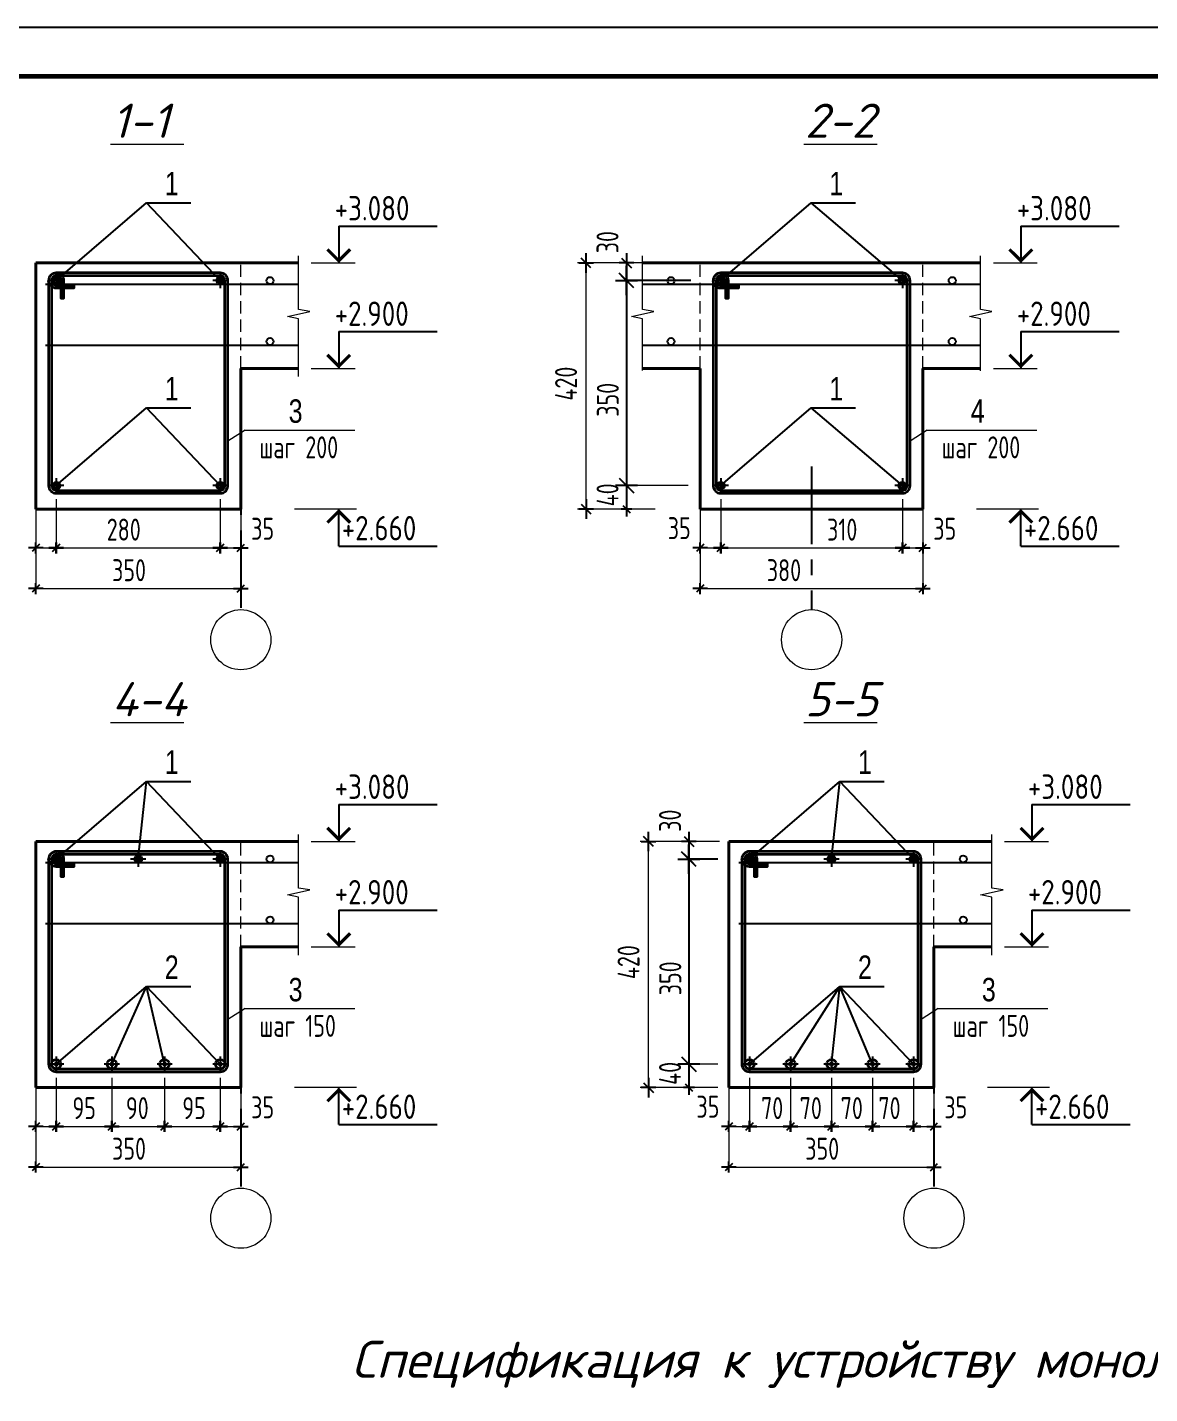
# Model space of a CAD drawing. Extents: x -12289450 to -10763036, y -7834513 to -6150123.
# Drawn here: x -10950567 to -10939072, y -7818804 to -7804813 of the extents above; entities that cross this region are included whole.
import ezdxf

# ---------------------------------------------------------------- set-up
doc = ezdxf.new("R2010")
doc.units = 0
doc.header["$LTSCALE"] = 25
for name, pattern in [('ACAD_ISO04W100', [30, 24, -3, 0, -3]), ('CENTER', [50.8, 31.75, -6.35, 6.35, -6.35]), ('DASHED', [0.75, 0.5, -0.25])]:
    doc.linetypes.add(name, pattern=pattern)
for name, color, linetype in [('004-ВСПЛИНИИ', 15, 'Continuous'), ('014-ОСИ', 251, 'CENTER'), ('Annotation - Text', 7, 'Continuous'), ('osnovnie', 7, 'Continuous'), ('Новое', 51, 'Continuous'), ('ОСЬ', 210, 'ACAD_ISO04W100'), ('Размер', 6, 'Continuous')]:
    doc.layers.add(name, color=color, linetype=linetype)
doc.layers.add('СТЕНЫ', color=5, linetype='Continuous', lineweight=40)
doc.layers.add('Текст AMS', color=7, linetype='Continuous', lineweight=9)
doc.styles.add('gismo', font='isocpeui.ttf')
doc.styles.add('GOST 2.304', font='cs_gost2304.shx')
doc.styles.add('RUSS', font='russ', dxfattribs={"width": 0.8})
doc.styles.get("Standard").update_dxf_attribs({"font": 'arial.ttf'})
doc.styles.add('STYLE1', font='simplex.shx', dxfattribs={"width": 0.7, "height": 300})
doc.dimstyles.new('100', dxfattribs={"dimtxt": 250, "dimasz": 80, "dimexe": 0, "dimexo": 0, "dimgap": 30, "dimtad": 1, "dimdec": 0, "dimzin": 9, "dimtxsty": 'Standard', "dimblk": 'ARCHTICK', "dimcen": 80, "dimdle": 50, "dimadec": 0, "dimazin": 0, "dimtfac": 1, "dimtdec": 0, "dimtix": 1, "dimtmove": 0, "dimatfit": 1, "dimldrblk": 'DOTSMALL', "dimfxl": 0, "dimarcsym": 0})

# ---------------------------------------------------------------- blocks, each defined once
blk = doc.blocks.new('A8MITTA', base_point=(3180, 3140))
for p, q in [((3180, 3155), (3180, 3125)), ((3160, 3140), (3200, 3140)), ((3170, 3130), (3190, 3150))]:
    blk.add_line(p, q)
blk = doc.blocks.new('_ArchTick')
at = {"color": 0, "linetype": 'ByBlock', "const_width": 0.15}
blk.add_lwpolyline([(-0.5, -0.5), (0.5, 0.5)], dxfattribs=at)
blk = doc.blocks.new('_DotSmall')
at = {"color": 0, "linetype": 'ByBlock', "const_width": 0.5}
blk.add_lwpolyline([(-0.0625, 0, 1), (0.0625, 0, 1)], format="xyb", close=True, dxfattribs=at)

msp = doc.modelspace()

# ---------------------------------------------------------------- linework, layer by layer
at = {"linetype": 'Continuous', "lineweight": 25, "ltscale": 20}
for p, q in [((-10947377.1, -7806848.1), (-10946370.8, -7806848.1)), ((-10947377.1, -7806848.1), (-10947377.1, -7807226.2)), ((-10947377.1, -7806938.9), (-10947377.1, -7807226.2)), ((-10947377.1, -7806956.8), (-10947377.1, -7807226.2)), ((-10947377.1, -7806956.8), (-10947377.1, -7807226.2)), ((-10940390.8, -7806848.1), (-10939384.5, -7806848.1)), ((-10940390.8, -7806848.1), (-10940390.8, -7807226.2)), ((-10940390.8, -7806938.9), (-10940390.8, -7807226.2)), ((-10940390.8, -7806956.8), (-10940390.8, -7807226.2)), ((-10940390.8, -7806956.8), (-10940390.8, -7807226.2)), ((-10947377.1, -7807928.1), (-10946370.8, -7807928.1)), ((-10947377.1, -7807928.1), (-10947377.1, -7808306.2)), ((-10940390.8, -7807928.1), (-10939384.5, -7807928.1)), ((-10940390.8, -7807928.1), (-10940390.8, -7808306.2)), ((-10947377.1, -7808018.9), (-10947377.1, -7808306.2)), ((-10947377.1, -7808036.8), (-10947377.1, -7808306.2)), ((-10947377.1, -7808036.8), (-10947377.1, -7808306.2)), ((-10940390.8, -7808018.9), (-10940390.8, -7808306.2)), ((-10940390.8, -7808036.8), (-10940390.8, -7808306.2)), ((-10940390.8, -7808036.8), (-10940390.8, -7808306.2)), ((-10947377.1, -7810015.5), (-10947377.1, -7809746.2)), ((-10947377.1, -7810015.5), (-10947377.1, -7809746.2)), ((-10947377.1, -7810033.5), (-10947377.1, -7809746.2)), ((-10947377.1, -7810124.3), (-10947377.1, -7809746.2)), ((-10940390.8, -7810015.5), (-10940390.8, -7809746.2)), ((-10940390.8, -7810015.5), (-10940390.8, -7809746.2)), ((-10940390.8, -7810033.5), (-10940390.8, -7809746.2)), ((-10940390.8, -7810124.3), (-10940390.8, -7809746.2)), ((-10947377.1, -7810124.3), (-10946370.8, -7810124.3)), ((-10940390.8, -7810124.3), (-10939384.5, -7810124.3)), ((-10947377.1, -7812771.5), (-10946370.8, -7812771.5)), ((-10947377.1, -7812771.5), (-10947377.1, -7813149.6)), ((-10940277.2, -7812771.5), (-10939270.9, -7812771.5)), ((-10940277.2, -7812771.5), (-10940277.2, -7813149.6)), ((-10947377.1, -7812862.3), (-10947377.1, -7813149.6)), ((-10947377.1, -7812880.3), (-10947377.1, -7813149.6)), ((-10947377.1, -7812880.3), (-10947377.1, -7813149.6)), ((-10940277.2, -7812862.3), (-10940277.2, -7813149.6)), ((-10940277.2, -7812880.3), (-10940277.2, -7813149.6)), ((-10940277.2, -7812880.3), (-10940277.2, -7813149.6)), ((-10947377.1, -7813851.5), (-10946370.8, -7813851.5)), ((-10947377.1, -7813851.5), (-10947377.1, -7814229.6)), ((-10947377.1, -7813942.3), (-10947377.1, -7814229.6)), ((-10940277.2, -7813851.5), (-10939270.9, -7813851.5)), ((-10940277.2, -7813851.5), (-10940277.2, -7814229.6)), ((-10940277.2, -7813942.3), (-10940277.2, -7814229.6)), ((-10947377.1, -7813960.3), (-10947377.1, -7814229.6)), ((-10947377.1, -7813960.3), (-10947377.1, -7814229.6)), ((-10940277.2, -7813960.3), (-10940277.2, -7814229.6)), ((-10940277.2, -7813960.3), (-10940277.2, -7814229.6)), ((-10947377.1, -7815938.9), (-10947377.1, -7815669.6)), ((-10947377.1, -7815938.9), (-10947377.1, -7815669.6)), ((-10947377.1, -7815956.9), (-10947377.1, -7815669.6)), ((-10947377.1, -7816047.7), (-10947377.1, -7815669.6)), ((-10940277.2, -7815938.9), (-10940277.2, -7815669.6)), ((-10940277.2, -7815938.9), (-10940277.2, -7815669.6)), ((-10940277.2, -7815956.9), (-10940277.2, -7815669.6)), ((-10940277.2, -7816047.7), (-10940277.2, -7815669.6)), ((-10947377.1, -7816047.7), (-10946370.8, -7816047.7)), ((-10940277.2, -7816047.7), (-10939270.9, -7816047.7))]:
    msp.add_line(p, q, dxfattribs=at)
at = {"color": 0, "lineweight": 15}
for p, q in [((-10948336.5, -7808937.6), (-10948512.6, -7809049.6)), ((-10948336.5, -7808937.6), (-10947214.2, -7808937.6)), ((-10941350.3, -7808937.6), (-10941526.3, -7809049.6)), ((-10941350.3, -7808937.6), (-10940228, -7808937.6)), ((-10948336.5, -7814861.1), (-10948512.6, -7814973)), ((-10948336.5, -7814861.1), (-10947214.2, -7814861.1)), ((-10941236.7, -7814861.1), (-10941412.7, -7814973)), ((-10941236.7, -7814861.1), (-10940114.4, -7814861.1))]:
    msp.add_line(p, q, dxfattribs=at)
at = {"linetype": 'Continuous', "lineweight": 60, "ltscale": 75}
msp.add_lwpolyline([(-10971035.6, -7805313.4), (-10931535.7, -7805313.4), (-10931535.7, -7834013.3), (-10971035.6, -7834013.3)], close=True, dxfattribs=at)
at = {"linetype": 'Continuous', "lineweight": 25, "ltscale": 20}
for points, const_width in [([(-10947493.8, -7807086.9), (-10947377.1, -7807203.5), (-10947260.4, -7807086.9)], 32), ([(-10947493.8, -7807086.9), (-10947377.1, -7807203.5), (-10947260.4, -7807086.9)], 32), ([(-10947486.5, -7807095.6), (-10947377.1, -7807205), (-10947267.7, -7807095.6)], 30), ([(-10947486.5, -7807095.6), (-10947377.1, -7807205), (-10947267.7, -7807095.6)], 30), ([(-10940507.5, -7807086.9), (-10940390.8, -7807203.5), (-10940274.2, -7807086.9)], 32), ([(-10940507.5, -7807086.9), (-10940390.8, -7807203.5), (-10940274.2, -7807086.9)], 32), ([(-10940500.2, -7807095.6), (-10940390.8, -7807205), (-10940281.4, -7807095.6)], 30), ([(-10940500.2, -7807095.6), (-10940390.8, -7807205), (-10940281.4, -7807095.6)], 30), ([(-10947493.8, -7808166.9), (-10947377.1, -7808283.5), (-10947260.4, -7808166.9)], 32), ([(-10947493.8, -7808166.9), (-10947377.1, -7808283.5), (-10947260.4, -7808166.9)], 32), ([(-10947486.5, -7808175.6), (-10947377.1, -7808285), (-10947267.7, -7808175.6)], 30), ([(-10947486.5, -7808175.6), (-10947377.1, -7808285), (-10947267.7, -7808175.6)], 30), ([(-10940507.5, -7808166.9), (-10940390.8, -7808283.5), (-10940274.2, -7808166.9)], 32), ([(-10940507.5, -7808166.9), (-10940390.8, -7808283.5), (-10940274.2, -7808166.9)], 32), ([(-10940500.2, -7808175.6), (-10940390.8, -7808285), (-10940281.4, -7808175.6)], 30), ([(-10940500.2, -7808175.6), (-10940390.8, -7808285), (-10940281.4, -7808175.6)], 30), ([(-10947493.8, -7809885.5), (-10947377.1, -7809768.8), (-10947260.4, -7809885.5)], 32), ([(-10947493.8, -7809885.5), (-10947377.1, -7809768.8), (-10947260.4, -7809885.5)], 32), ([(-10947486.5, -7809876.8), (-10947377.1, -7809767.4), (-10947267.7, -7809876.8)], 30), ([(-10947486.5, -7809876.8), (-10947377.1, -7809767.4), (-10947267.7, -7809876.8)], 30), ([(-10940507.5, -7809885.5), (-10940390.8, -7809768.8), (-10940274.2, -7809885.5)], 32), ([(-10940507.5, -7809885.5), (-10940390.8, -7809768.8), (-10940274.2, -7809885.5)], 32), ([(-10940500.2, -7809876.8), (-10940390.8, -7809767.4), (-10940281.4, -7809876.8)], 30), ([(-10940500.2, -7809876.8), (-10940390.8, -7809767.4), (-10940281.4, -7809876.8)], 30), ([(-10947493.8, -7813010.3), (-10947377.1, -7813127), (-10947260.4, -7813010.3)], 32), ([(-10947493.8, -7813010.3), (-10947377.1, -7813127), (-10947260.4, -7813010.3)], 32), ([(-10947486.5, -7813019), (-10947377.1, -7813128.4), (-10947267.7, -7813019)], 30), ([(-10947486.5, -7813019), (-10947377.1, -7813128.4), (-10947267.7, -7813019)], 30), ([(-10940393.9, -7813010.3), (-10940277.2, -7813127), (-10940160.5, -7813010.3)], 32), ([(-10940393.9, -7813010.3), (-10940277.2, -7813127), (-10940160.5, -7813010.3)], 32), ([(-10940386.6, -7813019), (-10940277.2, -7813128.4), (-10940167.8, -7813019)], 30), ([(-10940386.6, -7813019), (-10940277.2, -7813128.4), (-10940167.8, -7813019)], 30), ([(-10947493.8, -7814090.3), (-10947377.1, -7814207), (-10947260.4, -7814090.3)], 32), ([(-10947493.8, -7814090.3), (-10947377.1, -7814207), (-10947260.4, -7814090.3)], 32), ([(-10947486.5, -7814099), (-10947377.1, -7814208.4), (-10947267.7, -7814099)], 30), ([(-10947486.5, -7814099), (-10947377.1, -7814208.4), (-10947267.7, -7814099)], 30), ([(-10940393.9, -7814090.3), (-10940277.2, -7814207), (-10940160.5, -7814090.3)], 32), ([(-10940393.9, -7814090.3), (-10940277.2, -7814207), (-10940160.5, -7814090.3)], 32), ([(-10940386.6, -7814099), (-10940277.2, -7814208.4), (-10940167.8, -7814099)], 30), ([(-10940386.6, -7814099), (-10940277.2, -7814208.4), (-10940167.8, -7814099)], 30), ([(-10947493.8, -7815808.9), (-10947377.1, -7815692.2), (-10947260.4, -7815808.9)], 32), ([(-10947493.8, -7815808.9), (-10947377.1, -7815692.2), (-10947260.4, -7815808.9)], 32), ([(-10947486.5, -7815800.2), (-10947377.1, -7815690.8), (-10947267.7, -7815800.2)], 30), ([(-10947486.5, -7815800.2), (-10947377.1, -7815690.8), (-10947267.7, -7815800.2)], 30), ([(-10940393.9, -7815808.9), (-10940277.2, -7815692.2), (-10940160.5, -7815808.9)], 32), ([(-10940393.9, -7815808.9), (-10940277.2, -7815692.2), (-10940160.5, -7815808.9)], 32), ([(-10940386.6, -7815800.2), (-10940277.2, -7815690.8), (-10940167.8, -7815800.2)], 30), ([(-10940386.6, -7815800.2), (-10940277.2, -7815690.8), (-10940167.8, -7815800.2)], 30)]:
    msp.add_lwpolyline(points, dxfattribs=dict(at, const_width=const_width))
at = {"layer": '004-ВСПЛИНИИ', "color": 0, "lineweight": 0}
for points in [[(-10947789.3, -7808389.3), (-10947789.3, -7807797.6), (-10947902.6, -7807773.4), (-10947673, -7807722.8), (-10947789.3, -7807703.6), (-10947789.3, -7807154.8)], [(-10944265.6, -7808328.4), (-10944265.6, -7807797.6), (-10944378.9, -7807773.4), (-10944149.3, -7807722.8), (-10944265.6, -7807703.6), (-10944265.6, -7807154.8)], [(-10940803.1, -7808332), (-10940803.1, -7807797.6), (-10940916.3, -7807773.4), (-10940686.8, -7807722.8), (-10940803.1, -7807703.6), (-10940803.1, -7807154.8)], [(-10947789.3, -7814312.8), (-10947789.3, -7813721.1), (-10947902.6, -7813696.8), (-10947673, -7813646.2), (-10947789.3, -7813627), (-10947789.3, -7813078.2)], [(-10940689.4, -7814312.8), (-10940689.4, -7813721.1), (-10940802.7, -7813696.8), (-10940573.2, -7813646.2), (-10940689.4, -7813627), (-10940689.4, -7813078.2)]]:
    msp.add_lwpolyline(points, dxfattribs=at)
at = {"layer": '014-ОСИ'}
for p, q in [((-10948380.6, -7808694.8), (-10948380.6, -7810776)), ((-10942534.3, -7809310.5), (-10942534.3, -7810776)), ((-10948380.6, -7814618.3), (-10948380.6, -7816699.4)), ((-10941280.7, -7814618.3), (-10941280.7, -7816699.4))]:
    msp.add_line(p, q, dxfattribs=at)
at = {"layer": 'Annotation - Text', "color": 0, "lineweight": 20}
for centre in [(-10948380.6, -7811084), (-10942534.3, -7811084), (-10948380.6, -7817007.4), (-10941280.7, -7817007.4)]:
    msp.add_circle(centre, 308, dxfattribs=at)
at = {"layer": 'osnovnie', "color": 0, "lineweight": 35, "ltscale": 100}
for points in [[(-10950348.6, -7807406.2), (-10950348.6, -7809506.2, 0.4142136), (-10950270.6, -7809584.2), (-10948590.6, -7809584.2, 0.4142136), (-10948512.6, -7809506.2), (-10948512.6, -7807406.2, 0.4142136), (-10948590.6, -7807328.2), (-10950270.6, -7807328.2, 0.4142136)], [(-10950318.6, -7807406.2), (-10950318.6, -7809506.2, 0.4142136), (-10950270.6, -7809554.2), (-10948590.6, -7809554.2, 0.4142136), (-10948542.6, -7809506.2), (-10948542.6, -7807406.2, 0.4142136), (-10948590.6, -7807358.2), (-10950270.6, -7807358.2, 0.4142136)], [(-10943542.3, -7807406.2), (-10943542.3, -7809506.2, 0.4142136), (-10943464.3, -7809584.2), (-10941604.3, -7809584.2, 0.4142136), (-10941526.3, -7809506.2), (-10941526.3, -7807406.2, 0.4142136), (-10941604.3, -7807328.2), (-10943464.3, -7807328.2, 0.4142136)], [(-10943512.3, -7807406.2), (-10943512.3, -7809506.2, 0.4142136), (-10943464.3, -7809554.2), (-10941604.3, -7809554.2, 0.4142136), (-10941556.3, -7809506.2), (-10941556.3, -7807406.2, 0.4142136), (-10941604.3, -7807358.2), (-10943464.3, -7807358.2, 0.4142136)], [(-10950348.6, -7813329.6), (-10950348.6, -7815429.6, 0.4142136), (-10950270.6, -7815507.6), (-10948590.6, -7815507.6, 0.4142136), (-10948512.6, -7815429.6), (-10948512.6, -7813329.6, 0.4142136), (-10948590.6, -7813251.6), (-10950270.6, -7813251.6, 0.4142136)], [(-10943248.7, -7813329.6), (-10943248.7, -7815429.6, 0.4142136), (-10943170.7, -7815507.6), (-10941490.7, -7815507.6, 0.4142136), (-10941412.7, -7815429.6), (-10941412.7, -7813329.6, 0.4142136), (-10941490.7, -7813251.6), (-10943170.7, -7813251.6, 0.4142136)], [(-10950318.6, -7813329.6), (-10950318.6, -7815429.6, 0.4142136), (-10950270.6, -7815477.6), (-10948590.6, -7815477.6, 0.4142136), (-10948542.6, -7815429.6), (-10948542.6, -7813329.6, 0.4142136), (-10948590.6, -7813281.6), (-10950270.6, -7813281.6, 0.4142136)], [(-10943218.7, -7813329.6), (-10943218.7, -7815429.6, 0.4142136), (-10943170.7, -7815477.6), (-10941490.7, -7815477.6, 0.4142136), (-10941442.7, -7815429.6), (-10941442.7, -7813329.6, 0.4142136), (-10941490.7, -7813281.6), (-10943170.7, -7813281.6, 0.4142136)]]:
    msp.add_lwpolyline(points, format="xyb", close=True, dxfattribs=at)
for points in [[(-10950270.6, -7807358.2, -0.4142136), (-10950222.6, -7807406.2), (-10950222.6, -7807586.2), (-10950192.6, -7807586.2), (-10950192.6, -7807406.2, 0.4142086), (-10950270.6, -7807328.2, 0.0000085)], [(-10943464.3, -7807358.2, -0.4142136), (-10943416.3, -7807406.2), (-10943416.3, -7807586.2), (-10943386.3, -7807586.2), (-10943386.3, -7807406.2, 0.4142086), (-10943464.3, -7807328.2, 0.0000085)], [(-10950318.6, -7807406.2, 0.4142136), (-10950270.6, -7807454.2), (-10950090.6, -7807454.2), (-10950090.6, -7807484.2), (-10950270.6, -7807484.2, -0.4142086), (-10950348.6, -7807406.2, -0.0000085)], [(-10943512.3, -7807406.2, 0.4142136), (-10943464.3, -7807454.2), (-10943284.3, -7807454.2), (-10943284.3, -7807484.2), (-10943464.3, -7807484.2, -0.4142086), (-10943542.3, -7807406.2, -0.0000085)], [(-10950270.6, -7813281.6, -0.4142136), (-10950222.6, -7813329.6), (-10950222.6, -7813509.6), (-10950192.6, -7813509.6), (-10950192.6, -7813329.6, 0.4142086), (-10950270.6, -7813251.6, 0.0000085)], [(-10943170.7, -7813281.6, -0.4142136), (-10943122.7, -7813329.6), (-10943122.7, -7813509.6), (-10943092.7, -7813509.6), (-10943092.7, -7813329.6, 0.4142086), (-10943170.7, -7813251.6, 0.0000085)], [(-10950318.6, -7813329.6, 0.4142136), (-10950270.6, -7813377.6), (-10950090.6, -7813377.6), (-10950090.6, -7813407.6), (-10950270.6, -7813407.6, -0.4142086), (-10950348.6, -7813329.6, -0.0000085)], [(-10943218.7, -7813329.6, 0.4142136), (-10943170.7, -7813377.6), (-10942990.7, -7813377.6), (-10942990.7, -7813407.6), (-10943170.7, -7813407.6, -0.4142086), (-10943248.7, -7813329.6, -0.0000085)]]:
    msp.add_lwpolyline(points, format="xyb", dxfattribs=at)
at = {"layer": 'osnovnie', "color": 0, "lineweight": 25, "ltscale": 100}
for points in [[(-10950380.6, -7807442.2), (-10947789.3, -7807442.2)], [(-10944265.6, -7807442.2), (-10940803.1, -7807442.2)], [(-10950380.6, -7808066.2), (-10947789.3, -7808066.2)], [(-10944265.6, -7808066.2), (-10940803.1, -7808066.2)], [(-10950380.6, -7813365.6), (-10947789.3, -7813365.6)], [(-10943280.7, -7813365.6), (-10940689.4, -7813365.6)], [(-10950380.6, -7813989.6), (-10947789.3, -7813989.6)], [(-10943280.7, -7813989.6), (-10940689.4, -7813989.6)]]:
    msp.add_lwpolyline(points, dxfattribs=at)
at = {"layer": 'osnovnie', "color": 0, "lineweight": 35, "ltscale": 100}
for centre, radius in [((-10950270.6, -7807406.2), 36), ((-10948590.6, -7807406.2), 36), ((-10943464.3, -7807406.2), 36), ((-10943464.3, -7807406.2), 36), ((-10941604.3, -7807406.2), 36), ((-10950270.6, -7809506.2), 36), ((-10948590.6, -7809506.2), 36), ((-10943464.3, -7809506.2), 36), ((-10941604.3, -7809506.2), 36), ((-10950270.6, -7813329.6), 36), ((-10949430.6, -7813329.6), 36), ((-10948590.6, -7813329.6), 36), ((-10943170.7, -7813329.6), 36), ((-10942330.7, -7813329.6), 36), ((-10941490.7, -7813329.6), 36), ((-10950270.6, -7815429.6), 48), ((-10949700.6, -7815429.6), 48), ((-10949160.6, -7815429.6), 48), ((-10948590.6, -7815429.6), 48), ((-10943170.7, -7815429.6), 48), ((-10942750.7, -7815429.6), 48), ((-10942330.7, -7815429.6), 48), ((-10941910.7, -7815429.6), 48), ((-10941490.7, -7815429.6), 48)]:
    msp.add_circle(centre, radius, dxfattribs=at)
at = {"layer": 'osnovnie', "color": 0, "lineweight": 25, "ltscale": 100}
for centre in [(-10948080.6, -7807406.2), (-10943974.3, -7807406.2), (-10941094.3, -7807406.2), (-10948080.6, -7808030.2), (-10943974.3, -7808030.2), (-10941094.3, -7808030.2), (-10948080.6, -7813329.6), (-10940980.7, -7813329.6), (-10948080.6, -7813953.6), (-10940980.7, -7813953.6)]:
    msp.add_circle(centre, 36, dxfattribs=at)
at = {"layer": 'Новое', "color": 7, "linetype": 'Continuous'}
msp.add_lwpolyline([(-10973035.5, -7804813.4), (-10931035.7, -7804813.4), (-10931035.7, -7834513.3), (-10973035.5, -7834513.3)], close=True, dxfattribs=at)
msp.add_lwpolyline([(-10973035.5, -7804813.4), (-10931035.7, -7804813.4), (-10931035.7, -7834513.3), (-10973035.5, -7834513.3)], close=True, dxfattribs=at)
at = {"layer": 'ОСЬ', "ltscale": 100}
for p, q in [((-10950270.6, -7807328.2), (-10950270.6, -7807484.2)), ((-10948590.6, -7807328.2), (-10948590.6, -7807484.2)), ((-10943464.3, -7807328.2), (-10943464.3, -7807484.2)), ((-10941604.3, -7807328.2), (-10941604.3, -7807484.2)), ((-10950192.6, -7807406.2), (-10950348.6, -7807406.2)), ((-10948512.6, -7807406.2), (-10948668.6, -7807406.2)), ((-10943386.3, -7807406.2), (-10943542.3, -7807406.2)), ((-10941526.3, -7807406.2), (-10941682.3, -7807406.2)), ((-10950270.6, -7809428.2), (-10950270.6, -7809584.2)), ((-10948590.6, -7809428.2), (-10948590.6, -7809584.2)), ((-10943464.3, -7809428.2), (-10943464.3, -7809584.2)), ((-10941604.3, -7809428.2), (-10941604.3, -7809584.2)), ((-10950192.6, -7809506.2), (-10950348.6, -7809506.2)), ((-10948512.6, -7809506.2), (-10948668.6, -7809506.2)), ((-10943386.3, -7809506.2), (-10943542.3, -7809506.2)), ((-10941526.3, -7809506.2), (-10941682.3, -7809506.2)), ((-10950270.6, -7813251.6), (-10950270.6, -7813407.6)), ((-10949430.6, -7813251.6), (-10949430.6, -7813407.6)), ((-10948590.6, -7813251.6), (-10948590.6, -7813407.6)), ((-10943170.7, -7813251.6), (-10943170.7, -7813407.6)), ((-10942330.7, -7813251.6), (-10942330.7, -7813407.6)), ((-10941490.7, -7813251.6), (-10941490.7, -7813407.6)), ((-10950192.6, -7813329.6), (-10950348.6, -7813329.6)), ((-10949352.6, -7813329.6), (-10949508.6, -7813329.6)), ((-10948512.6, -7813329.6), (-10948668.6, -7813329.6)), ((-10943092.7, -7813329.6), (-10943248.7, -7813329.6)), ((-10942252.7, -7813329.6), (-10942408.7, -7813329.6)), ((-10941412.7, -7813329.6), (-10941568.7, -7813329.6)), ((-10950270.6, -7815351.6), (-10950270.6, -7815507.6)), ((-10950270.6, -7815351.6), (-10950270.6, -7815507.6)), ((-10949700.6, -7815351.6), (-10949700.6, -7815507.6)), ((-10949160.6, -7815351.6), (-10949160.6, -7815507.6)), ((-10948590.6, -7815351.6), (-10948590.6, -7815507.6)), ((-10948590.6, -7815351.6), (-10948590.6, -7815507.6)), ((-10943170.7, -7815351.6), (-10943170.7, -7815507.6)), ((-10943170.7, -7815351.6), (-10943170.7, -7815507.6)), ((-10942750.7, -7815351.6), (-10942750.7, -7815507.6)), ((-10942330.7, -7815351.6), (-10942330.7, -7815507.6)), ((-10941910.7, -7815351.6), (-10941910.7, -7815507.6)), ((-10941490.7, -7815351.6), (-10941490.7, -7815507.6)), ((-10941490.7, -7815351.6), (-10941490.7, -7815507.6)), ((-10950192.6, -7815429.6), (-10950348.6, -7815429.6)), ((-10950192.6, -7815429.6), (-10950348.6, -7815429.6)), ((-10949622.6, -7815429.6), (-10949778.6, -7815429.6)), ((-10949082.6, -7815429.6), (-10949238.6, -7815429.6)), ((-10948512.6, -7815429.6), (-10948668.6, -7815429.6)), ((-10948512.6, -7815429.6), (-10948668.6, -7815429.6)), ((-10943092.7, -7815429.6), (-10943248.7, -7815429.6)), ((-10943092.7, -7815429.6), (-10943248.7, -7815429.6)), ((-10942672.7, -7815429.6), (-10942828.7, -7815429.6)), ((-10942252.7, -7815429.6), (-10942408.7, -7815429.6)), ((-10941832.7, -7815429.6), (-10941988.7, -7815429.6)), ((-10941412.7, -7815429.6), (-10941568.7, -7815429.6)), ((-10941412.7, -7815429.6), (-10941568.7, -7815429.6))]:
    msp.add_line(p, q, dxfattribs=at)
at = {"layer": 'Размер', "lineweight": 15, "ltscale": 100}
for p, q in [((-10944118.7, -7807226.2), (-10944930.4, -7807226.2)), ((-10944844.7, -7809746.2), (-10944844.7, -7807226.2)), ((-10943772.4, -7807226.2), (-10944083.9, -7807226.2)), ((-10944135.4, -7807406.2), (-10944430.2, -7807406.2)), ((-10943799.1, -7809506.2), (-10944430.2, -7809506.2)), ((-10950480.6, -7809645.1), (-10950480.6, -7810143.9)), ((-10950480.6, -7809645.1), (-10950480.6, -7810559.7)), ((-10950270.6, -7809645.1), (-10950270.6, -7810143.9)), ((-10950270.6, -7809645.1), (-10950270.6, -7810143.9)), ((-10948590.6, -7809645.1), (-10948590.6, -7810143.9)), ((-10948590.6, -7809645.1), (-10948590.6, -7810143.9)), ((-10948590.6, -7809645.1), (-10948590.6, -7810143.9)), ((-10948590.6, -7809645.1), (-10948590.6, -7810143.9)), ((-10948590.6, -7809645.1), (-10948590.6, -7810143.9)), ((-10948590.6, -7809645.1), (-10948590.6, -7810143.9)), ((-10948380.6, -7809645.1), (-10948380.6, -7810559.7)), ((-10944135.4, -7809746.2), (-10944930.4, -7809746.2)), ((-10943674.3, -7809645.1), (-10943674.3, -7810143.9)), ((-10943674.3, -7809645.1), (-10943674.3, -7810559.7)), ((-10943464.3, -7809645.1), (-10943464.3, -7810143.9)), ((-10943464.3, -7809645.1), (-10943464.3, -7810143.9)), ((-10941604.3, -7809645.1), (-10941604.3, -7810143.9)), ((-10941604.3, -7809645.1), (-10941604.3, -7810143.9)), ((-10941604.3, -7809645.1), (-10941604.3, -7810143.9)), ((-10941604.3, -7809645.1), (-10941604.3, -7810143.9)), ((-10941604.3, -7809645.1), (-10941604.3, -7810143.9)), ((-10941604.3, -7809645.1), (-10941604.3, -7810143.9)), ((-10941394.3, -7809645.1), (-10941394.3, -7810559.7)), ((-10950476.8, -7810143.9), (-10950274.3, -7810143.9)), ((-10950345.6, -7810143.9), (-10948343.8, -7810143.9)), ((-10943670.6, -7810143.9), (-10943468.1, -7810143.9)), ((-10943539.3, -7810143.9), (-10941394.3, -7810143.9)), ((-10950476.8, -7810559.7), (-10948352.2, -7810559.7)), ((-10943670.6, -7810559.7), (-10941394.3, -7810559.7)), ((-10943478.8, -7813149.6), (-10944290.5, -7813149.6)), ((-10944204.8, -7815669.6), (-10944204.8, -7813149.6)), ((-10943478.8, -7813149.6), (-10943790.3, -7813149.6)), ((-10943495.5, -7813329.6), (-10943790.3, -7813329.6)), ((-10943790.3, -7813754.6), (-10943790.3, -7813759.6)), ((-10943495.5, -7815429.6), (-10943790.3, -7815429.6)), ((-10950480.6, -7815568.5), (-10950480.6, -7816067.4)), ((-10950480.6, -7815568.5), (-10950480.6, -7816483.2)), ((-10950270.6, -7815568.5), (-10950270.6, -7816067.4)), ((-10950270.6, -7815568.5), (-10950270.6, -7816067.4)), ((-10949700.6, -7815568.5), (-10949700.6, -7816067.4)), ((-10949700.6, -7815568.5), (-10949700.6, -7816067.4)), ((-10949160.6, -7815568.5), (-10949160.6, -7816067.4)), ((-10949160.6, -7815568.5), (-10949160.6, -7816067.4)), ((-10948590.6, -7815568.5), (-10948590.6, -7816067.4)), ((-10948590.6, -7815568.5), (-10948590.6, -7816067.4)), ((-10948590.6, -7815568.5), (-10948590.6, -7816067.4)), ((-10948590.6, -7815568.5), (-10948590.6, -7816067.4)), ((-10948590.6, -7815568.5), (-10948590.6, -7816067.4)), ((-10948590.6, -7815568.5), (-10948590.6, -7816067.4)), ((-10948380.6, -7815568.5), (-10948380.6, -7816483.2)), ((-10943380.7, -7815568.5), (-10943380.7, -7816067.4)), ((-10943380.7, -7815568.5), (-10943380.7, -7816483.2)), ((-10943170.7, -7815568.5), (-10943170.7, -7816067.4)), ((-10943170.7, -7815568.5), (-10943170.7, -7816067.4)), ((-10942750.7, -7815568.5), (-10942750.7, -7816067.4)), ((-10942750.7, -7815568.5), (-10942750.7, -7816067.4)), ((-10942330.7, -7815568.5), (-10942330.7, -7816067.4)), ((-10942330.7, -7815568.5), (-10942330.7, -7816067.4)), ((-10941910.7, -7815568.5), (-10941910.7, -7816067.4)), ((-10941910.7, -7815568.5), (-10941910.7, -7816067.4)), ((-10941490.7, -7815568.5), (-10941490.7, -7816067.4)), ((-10941490.7, -7815568.5), (-10941490.7, -7816067.4)), ((-10941490.7, -7815568.5), (-10941490.7, -7816067.4)), ((-10941490.7, -7815568.5), (-10941490.7, -7816067.4)), ((-10941490.7, -7815568.5), (-10941490.7, -7816067.4)), ((-10941490.7, -7815568.5), (-10941490.7, -7816067.4)), ((-10941280.7, -7815568.5), (-10941280.7, -7816483.2)), ((-10943495.5, -7815669.6), (-10944290.5, -7815669.6)), ((-10950476.8, -7816067.4), (-10950274.3, -7816067.4)), ((-10950345.6, -7816067.4), (-10948343.8, -7816067.4)), ((-10943377, -7816067.4), (-10943174.5, -7816067.4)), ((-10943245.7, -7816067.4), (-10941243.9, -7816067.4)), ((-10950476.8, -7816483.2), (-10948352.2, -7816483.2)), ((-10943377, -7816483.2), (-10941252.3, -7816483.2))]:
    msp.add_line(p, q, dxfattribs=at)
at = {"layer": 'Размер'}
for p, q in [((-10944430.2, -7807226.2), (-10944430.2, -7809746.2)), ((-10943772.4, -7807406.2), (-10944430.2, -7807406.2)), ((-10943790.3, -7813149.6), (-10943790.3, -7815669.6)), ((-10943495.5, -7813329.6), (-10943790.3, -7813329.6))]:
    msp.add_line(p, q, dxfattribs=at)
at = {"layer": 'СТЕНЫ', "ltscale": 3}
for p, q in [((-10950480.6, -7807226.2), (-10950480.6, -7809746.2)), ((-10948380.6, -7807226.2), (-10950480.6, -7807226.2)), ((-10941394.3, -7807226.2), (-10943674.3, -7807226.2)), ((-10948380.6, -7809746.2), (-10948380.6, -7808306.2)), ((-10943674.3, -7808306.2), (-10943674.3, -7809746.2)), ((-10941394.3, -7809746.2), (-10941394.3, -7808306.2)), ((-10950480.6, -7809746.2), (-10948380.6, -7809746.2)), ((-10943674.3, -7809746.2), (-10941394.3, -7809746.2)), ((-10950480.6, -7813149.6), (-10950480.6, -7815669.6)), ((-10948380.6, -7813149.6), (-10950480.6, -7813149.6)), ((-10943380.7, -7813149.6), (-10943380.7, -7815669.6)), ((-10941280.7, -7813149.6), (-10943380.7, -7813149.6)), ((-10948380.6, -7815669.6), (-10948380.6, -7814229.6)), ((-10941280.7, -7815669.6), (-10941280.7, -7814229.6)), ((-10950480.6, -7815669.6), (-10948380.6, -7815669.6)), ((-10943380.7, -7815669.6), (-10941280.7, -7815669.6))]:
    msp.add_line(p, q, dxfattribs=at)
at = {"layer": 'СТЕНЫ', "color": 0, "lineweight": 5, "ltscale": 4}
for p, q in [((-10947658.3, -7807226.2), (-10947209.1, -7807226.2)), ((-10940672.1, -7807226.2), (-10940222.9, -7807226.2)), ((-10947658.3, -7808306.2), (-10947209.1, -7808306.2)), ((-10940672.1, -7808306.2), (-10940222.9, -7808306.2)), ((-10947195.9, -7809746.2), (-10947831.4, -7809746.2)), ((-10940209.6, -7809746.2), (-10940845.2, -7809746.2)), ((-10947658.3, -7813149.6), (-10947209.1, -7813149.6)), ((-10940558.5, -7813149.6), (-10940109.2, -7813149.6)), ((-10947658.3, -7814229.6), (-10947209.1, -7814229.6)), ((-10940558.5, -7814229.6), (-10940109.2, -7814229.6)), ((-10947195.9, -7815669.6), (-10947831.4, -7815669.6)), ((-10940096, -7815669.6), (-10940731.5, -7815669.6))]:
    msp.add_line(p, q, dxfattribs=at)
at = {"layer": 'СТЕНЫ', "ltscale": 3}
for points in [[(-10948380.6, -7807226.2), (-10947789.3, -7807226.2)], [(-10944265.6, -7807226.2), (-10943674.3, -7807226.2)], [(-10941394.3, -7807226.2), (-10940803.1, -7807226.2)], [(-10948380.6, -7808306.2), (-10947789.3, -7808306.2)], [(-10944265.6, -7808306.2), (-10943674.3, -7808306.2)], [(-10941394.3, -7808306.2), (-10940803.1, -7808306.2)], [(-10948380.6, -7813149.6), (-10947789.3, -7813149.6)], [(-10941280.7, -7813149.6), (-10940689.4, -7813149.6)], [(-10948380.6, -7814229.6), (-10947789.3, -7814229.6)], [(-10941280.7, -7814229.6), (-10940689.4, -7814229.6)]]:
    msp.add_lwpolyline(points, dxfattribs=at)
at = {"layer": 'СТЕНЫ', "linetype": 'DASHED', "lineweight": 9, "ltscale": 10}
for points in [[(-10948380.6, -7808306.2), (-10948380.6, -7807226.2)], [(-10943674.3, -7808306.2), (-10943674.3, -7807226.2)], [(-10941394.3, -7808306.2), (-10941394.3, -7807226.2)], [(-10948380.6, -7814229.6), (-10948380.6, -7813149.6)], [(-10941280.7, -7814229.6), (-10941280.7, -7813149.6)]]:
    msp.add_lwpolyline(points, dxfattribs=at)
at = {"layer": 'Текст AMS', "linetype": 'Continuous', "lineweight": 5, "ltscale": 75}
for points in [[(-10949715.4, -7806008.3), (-10948963.1, -7806008.3)], [(-10942615.5, -7806008.3), (-10941863.2, -7806008.3)], [(-10949715.4, -7811931.7), (-10948963.1, -7811931.7)], [(-10942615.5, -7811931.7), (-10941863.2, -7811931.7)]]:
    msp.add_lwpolyline(points, dxfattribs=at)

# ---------------------------------------------------------------- block references
at = {"layer": 'Размер', "lineweight": 15, "ltscale": 100}
for p, xscale, yscale, zscale, rotation in [((-10944844.7, -7807226.2), 5, 5, 5, 90), ((-10944430.2, -7807226.2), 5, 5, 5, 270), ((-10944430.2, -7807406.2), 5, 5, 5, 90), ((-10944844.7, -7809746.2), 5, 5, 5, 270), ((-10944430.2, -7809746.2), 3.75, 3.75, 3.75, 270), ((-10950480.6, -7810143.9), 3.75, 3.75, 3.75, 180), ((-10950270.6, -7810143.9), 3.75, 3.75, 3.75, 180), ((-10948590.6, -7810143.9), 3.75, 3.75, 3.75, 180), ((-10948590.6, -7810143.9), 3.75, 3.75, 3.75, 180), ((-10948590.6, -7810143.9), 3.75, 3.75, 3.75, 180), ((-10948590.6, -7810143.9), 3.75, 3.75, 3.75, 180), ((-10948590.6, -7810143.9), 3.75, 3.75, 3.75, 180), ((-10943674.3, -7810143.9), 3.75, 3.75, 3.75, 180), ((-10943464.3, -7810143.9), 3.75, 3.75, 3.75, 180), ((-10941604.3, -7810143.9), 3.75, 3.75, 3.75, 180), ((-10941604.3, -7810143.9), 3.75, 3.75, 3.75, 180), ((-10941604.3, -7810143.9), 3.75, 3.75, 3.75, 180), ((-10941604.3, -7810143.9), 3.75, 3.75, 3.75, 180), ((-10941604.3, -7810143.9), 3.75, 3.75, 3.75, 180), ((-10950480.6, -7810559.7), 3.75, 3.75, 3.75, 180), ((-10943674.3, -7810559.7), 3.75, 3.75, 3.75, 180), ((-10944204.8, -7813149.6), 5, 5, 5, 90), ((-10943790.3, -7813149.6), 5, 5, 5, 270), ((-10943790.3, -7813329.6), 5, 5, 5, 90), ((-10944204.8, -7815669.6), 5, 5, 5, 270), ((-10943790.3, -7815669.6), 3.75, 3.75, 3.75, 270), ((-10950480.6, -7816067.4), 3.75, 3.75, 3.75, 180), ((-10950270.6, -7816067.4), 3.75, 3.75, 3.75, 180), ((-10949700.6, -7816067.4), 3.75, 3.75, 3.75, 180), ((-10949160.6, -7816067.4), 3.75, 3.75, 3.75, 180), ((-10948590.6, -7816067.4), 3.75, 3.75, 3.75, 180), ((-10948590.6, -7816067.4), 3.75, 3.75, 3.75, 180), ((-10948590.6, -7816067.4), 3.75, 3.75, 3.75, 180), ((-10948590.6, -7816067.4), 3.75, 3.75, 3.75, 180), ((-10948590.6, -7816067.4), 3.75, 3.75, 3.75, 180), ((-10943380.7, -7816067.4), 3.75, 3.75, 3.75, 180), ((-10943170.7, -7816067.4), 3.75, 3.75, 3.75, 180), ((-10942750.7, -7816067.4), 3.75, 3.75, 3.75, 180), ((-10942330.7, -7816067.4), 3.75, 3.75, 3.75, 180), ((-10941910.7, -7816067.4), 3.75, 3.75, 3.75, 180), ((-10941490.7, -7816067.4), 3.75, 3.75, 3.75, 180), ((-10941490.7, -7816067.4), 3.75, 3.75, 3.75, 180), ((-10941490.7, -7816067.4), 3.75, 3.75, 3.75, 180), ((-10941490.7, -7816067.4), 3.75, 3.75, 3.75, 180), ((-10941490.7, -7816067.4), 3.75, 3.75, 3.75, 180), ((-10950480.6, -7816483.2), 3.75, 3.75, 3.75, 180), ((-10943380.7, -7816483.2), 3.75, 3.75, 3.75, 180)]:
    msp.add_blockref('A8MITTA', p, dxfattribs=dict(at, xscale=xscale, yscale=yscale, zscale=zscale, rotation=rotation))
at = {"layer": 'Размер', "xscale": 7.5, "yscale": 7.5, "zscale": 7.5}
for p, rotation in [((-10944430.2, -7807406.2), 90), ((-10944430.2, -7809506.2), 270), ((-10943790.3, -7813329.6), 90), ((-10943790.3, -7815429.6), 270)]:
    msp.add_blockref('A8MITTA', p, dxfattribs=dict(at, rotation=rotation))
at = {"layer": 'Размер', "lineweight": 15, "ltscale": 100, "xscale": 3.75, "yscale": 3.75, "zscale": 3.75}
for p in [(-10950270.6, -7810143.9), (-10948590.6, -7810143.9), (-10948380.6, -7810143.9), (-10943464.3, -7810143.9), (-10941604.3, -7810143.9), (-10941394.3, -7810143.9), (-10948380.6, -7810559.7), (-10941394.3, -7810559.7), (-10950270.6, -7816067.4), (-10949700.6, -7816067.4), (-10949160.6, -7816067.4), (-10948590.6, -7816067.4), (-10948380.6, -7816067.4), (-10943170.7, -7816067.4), (-10942750.7, -7816067.4), (-10942330.7, -7816067.4), (-10941910.7, -7816067.4), (-10941490.7, -7816067.4), (-10941280.7, -7816067.4), (-10948380.6, -7816483.2), (-10941280.7, -7816483.2)]:
    msp.add_blockref('A8MITTA', p, dxfattribs=at)

# ---------------------------------------------------------------- texts
at = {"linetype": 'Continuous', "lineweight": 25, "ltscale": 20, "style": 'GOST 2.304'}
for s, p in [('+3.080', (-10947419.1, -7806790.5)), ('+3.080', (-10940432.8, -7806790.5)), ('+2.900', (-10947419.1, -7807870.5)), ('+2.900', (-10940432.8, -7807870.5)), ('+2.660', (-10947346.7, -7810066.7)), ('+2.660', (-10940360.5, -7810066.7)), ('+3.080', (-10947419.1, -7812713.9)), ('+3.080', (-10940319.2, -7812713.9)), ('+2.900', (-10947419.1, -7813793.9)), ('+2.900', (-10940319.2, -7813793.9)), ('+2.660', (-10947346.7, -7815990.1)), ('+2.660', (-10940246.9, -7815990.1))]:
    msp.add_text(s, height=250, dxfattribs=at).set_placement(p)
at = {"color": 0, "lineweight": 30, "char_height": 240, "attachment_point": 1, "style": 'RUSS'}
for s, insert in [('1', (-10949159.3, -7806293.6)), ('1', (-10942353, -7806293.6)), ('1', (-10949159.3, -7808393.6)), ('1', (-10942353, -7808393.6)), ('3', (-10947890.6, -7808622.9)), ('4', (-10940904.3, -7808622.9)), ('1', (-10949159.3, -7812217)), ('1', (-10942059.4, -7812217)), ('2', (-10949159.3, -7814317)), ('2', (-10942059.4, -7814317)), ('3', (-10947890.6, -7814546.3)), ('3', (-10940790.7, -7814546.3))]:
    msp.add_mtext(s, dxfattribs=dict(at, insert=insert))
at = {"color": 0, "lineweight": 15, "char_height": 225, "attachment_point": 1, "style": 'STYLE1'}
for s, insert in [('шаг 200', (-10948189.6, -7809001.7)), ('шаг 200', (-10941203.3, -7809001.7)), ('шаг 150', (-10948189.6, -7814925.1)), ('шаг 150', (-10941089.7, -7814925.1))]:
    msp.add_mtext(s, dxfattribs=dict(at, insert=insert))
at = {"layer": 'Annotation - Text', "color": 0, "lineweight": 25, "style": 'gismo'}
for s, height, p in [('1-1', 350, (-10949701.2, -7805944.2)), ('2-2', 350, (-10942601.4, -7805944.2)), ('4-4', 350, (-10949701.2, -7811867.7)), ('5-5', 350, (-10942601.4, -7811867.7)), ('Спецификация к устройству монолитного пояса Мп-1.', 380, (-10947247.7, -7818640.5))]:
    msp.add_text(s, height=height, dxfattribs=at).set_placement(p)
at = {"layer": 'Размер', "char_height": 225, "attachment_point": 5, "rotation": 90, "style": 'STYLE1'}
for s, insert in [('\\A1;30', (-10944624.3, -7807013.2)), ('\\A1;420', (-10945049.2, -7808461.7)), ('\\A1;350', (-10944621.2, -7808627.2)), ('\\A1;30', (-10943984.4, -7812936.6)), ('\\A1;420', (-10944409.3, -7814385.1)), ('\\A1;350', (-10943981.3, -7814550.7))]:
    msp.add_mtext(s, dxfattribs=dict(at, insert=insert))
at = {"layer": 'Размер', "lineweight": 15, "ltscale": 100, "char_height": 225, "attachment_point": 5, "rotation": 90, "style": 'STYLE1'}
for insert in [(-10944624.2, -7809600.6), (-10943984.3, -7815524.1)]:
    msp.add_mtext('\\A1;40', dxfattribs=dict(at, insert=insert))
at = {"layer": 'Размер', "lineweight": 15, "ltscale": 100, "char_height": 225, "attachment_point": 5, "style": 'STYLE1'}
for s, insert in [('\\A1;280', (-10949579.5, -7809956.4)), ('\\A1;35', (-10948156.8, -7809948.1)), ('\\A1;35', (-10943890, -7809941.7)), ('\\A1;310', (-10942220.8, -7809956.4)), ('\\A1;35', (-10941170.6, -7809948.1)), ('\\A1;350', (-10949525.3, -7810372.2)), ('\\A1;380', (-10942817.2, -7810372.2)), ('\\A1;95', (-10949984.7, -7815879.9)), ('\\A1;90', (-10949440.6, -7815879.9)), ('\\A1;95', (-10948859.3, -7815879.9)), ('\\A1;35', (-10948156.8, -7815871.5)), ('\\A1;35', (-10943596.4, -7815865.2)), ('\\A1;70', (-10942938.4, -7815879.9)), ('\\A1;70', (-10942542.8, -7815879.9)), ('\\A1;70', (-10942122.8, -7815879.9)), ('\\A1;70', (-10941736.5, -7815879.9)), ('\\A1;35', (-10941056.9, -7815871.5)), ('\\A1;350', (-10949525.3, -7816295.7)), ('\\A1;350', (-10942425.5, -7816295.7))]:
    msp.add_mtext(s, dxfattribs=dict(at, insert=insert))

# ---------------------------------------------------------------- leaders
at = {"color": 0, "lineweight": 15}
for points in [[(-10950270.6, -7807406.2), (-10949346.2, -7806610.6)], [(-10948590.6, -7807406.2), (-10949346.2, -7806610.6), (-10948892.1, -7806610.6)], [(-10943464.3, -7807406.2), (-10942539.9, -7806610.6)], [(-10941604.3, -7807406.2), (-10942539.9, -7806610.6), (-10942085.8, -7806610.6)], [(-10950270.6, -7809506.2), (-10949346.2, -7808710.6)], [(-10948590.6, -7809506.2), (-10949346.2, -7808710.6), (-10948892.1, -7808710.6)], [(-10943464.3, -7809506.2), (-10942539.9, -7808710.6)], [(-10941604.3, -7809506.2), (-10942539.9, -7808710.6), (-10942085.8, -7808710.6)], [(-10950270.6, -7813329.6), (-10949346.2, -7812534)], [(-10949430.6, -7813329.6), (-10949346.2, -7812534), (-10948892.1, -7812534)], [(-10948590.6, -7813329.6), (-10949346.2, -7812534), (-10948892.1, -7812534)], [(-10943170.7, -7813329.6), (-10942246.3, -7812534)], [(-10942330.7, -7813329.6), (-10942246.3, -7812534), (-10941792.2, -7812534)], [(-10941490.7, -7813329.6), (-10942246.3, -7812534), (-10941792.2, -7812534)], [(-10950270.6, -7815429.6), (-10949346.2, -7814634)], [(-10949700.6, -7815429.6), (-10949346.2, -7814634), (-10948892.1, -7814634)], [(-10948590.6, -7815429.6), (-10949346.2, -7814634), (-10948892.1, -7814634)], [(-10949160.6, -7815429.6), (-10949346.2, -7814634), (-10948892.1, -7814634)], [(-10943170.7, -7815429.6), (-10942246.3, -7814634)], [(-10942750.7, -7815429.6), (-10942246.3, -7814634), (-10941942.2, -7814634)], [(-10942330.7, -7815429.6), (-10942246.3, -7814634), (-10941792.2, -7814634)], [(-10941490.7, -7815429.6), (-10942246.3, -7814634), (-10941792.2, -7814634)], [(-10941910.7, -7815429.6), (-10942246.3, -7814634), (-10941792.2, -7814634)]]:
    msp.add_leader(points, dimstyle='100', override={"dimgap": 1, "dimtad": 0, "dimtxsty": 'RUSS'}, dxfattribs=at)

doc.saveas('drawing.dxf')
